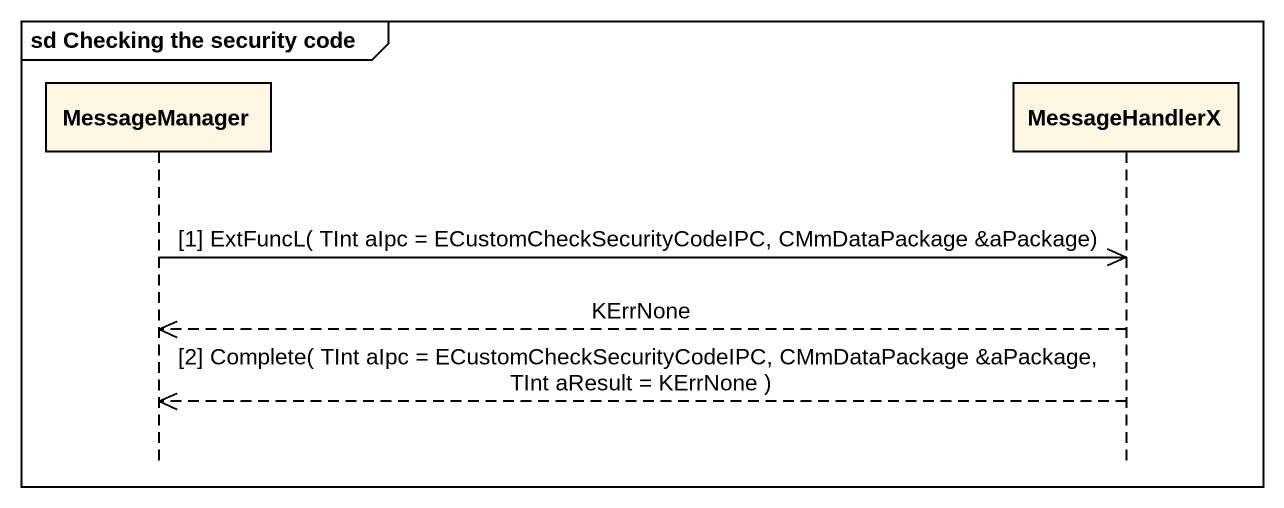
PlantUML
@startuml
mainframe sd Checking the security code
hide footbox
participant MessageManager
participant MessageHandlerX

MessageManager ->> MessageHandlerX : [1] ExtFuncL( TInt aIpc = ECustomCheckSecurityCodeIPC, CMmDataPackage &aPackage)
MessageHandlerX -->> MessageManager : KErrNone
MessageHandlerX -->> MessageManager : [2] Complete( TInt aIpc = ECustomCheckSecurityCodeIPC, CMmDataPackage &aPackage, TInt aResult = KErrNone )
@enduml
